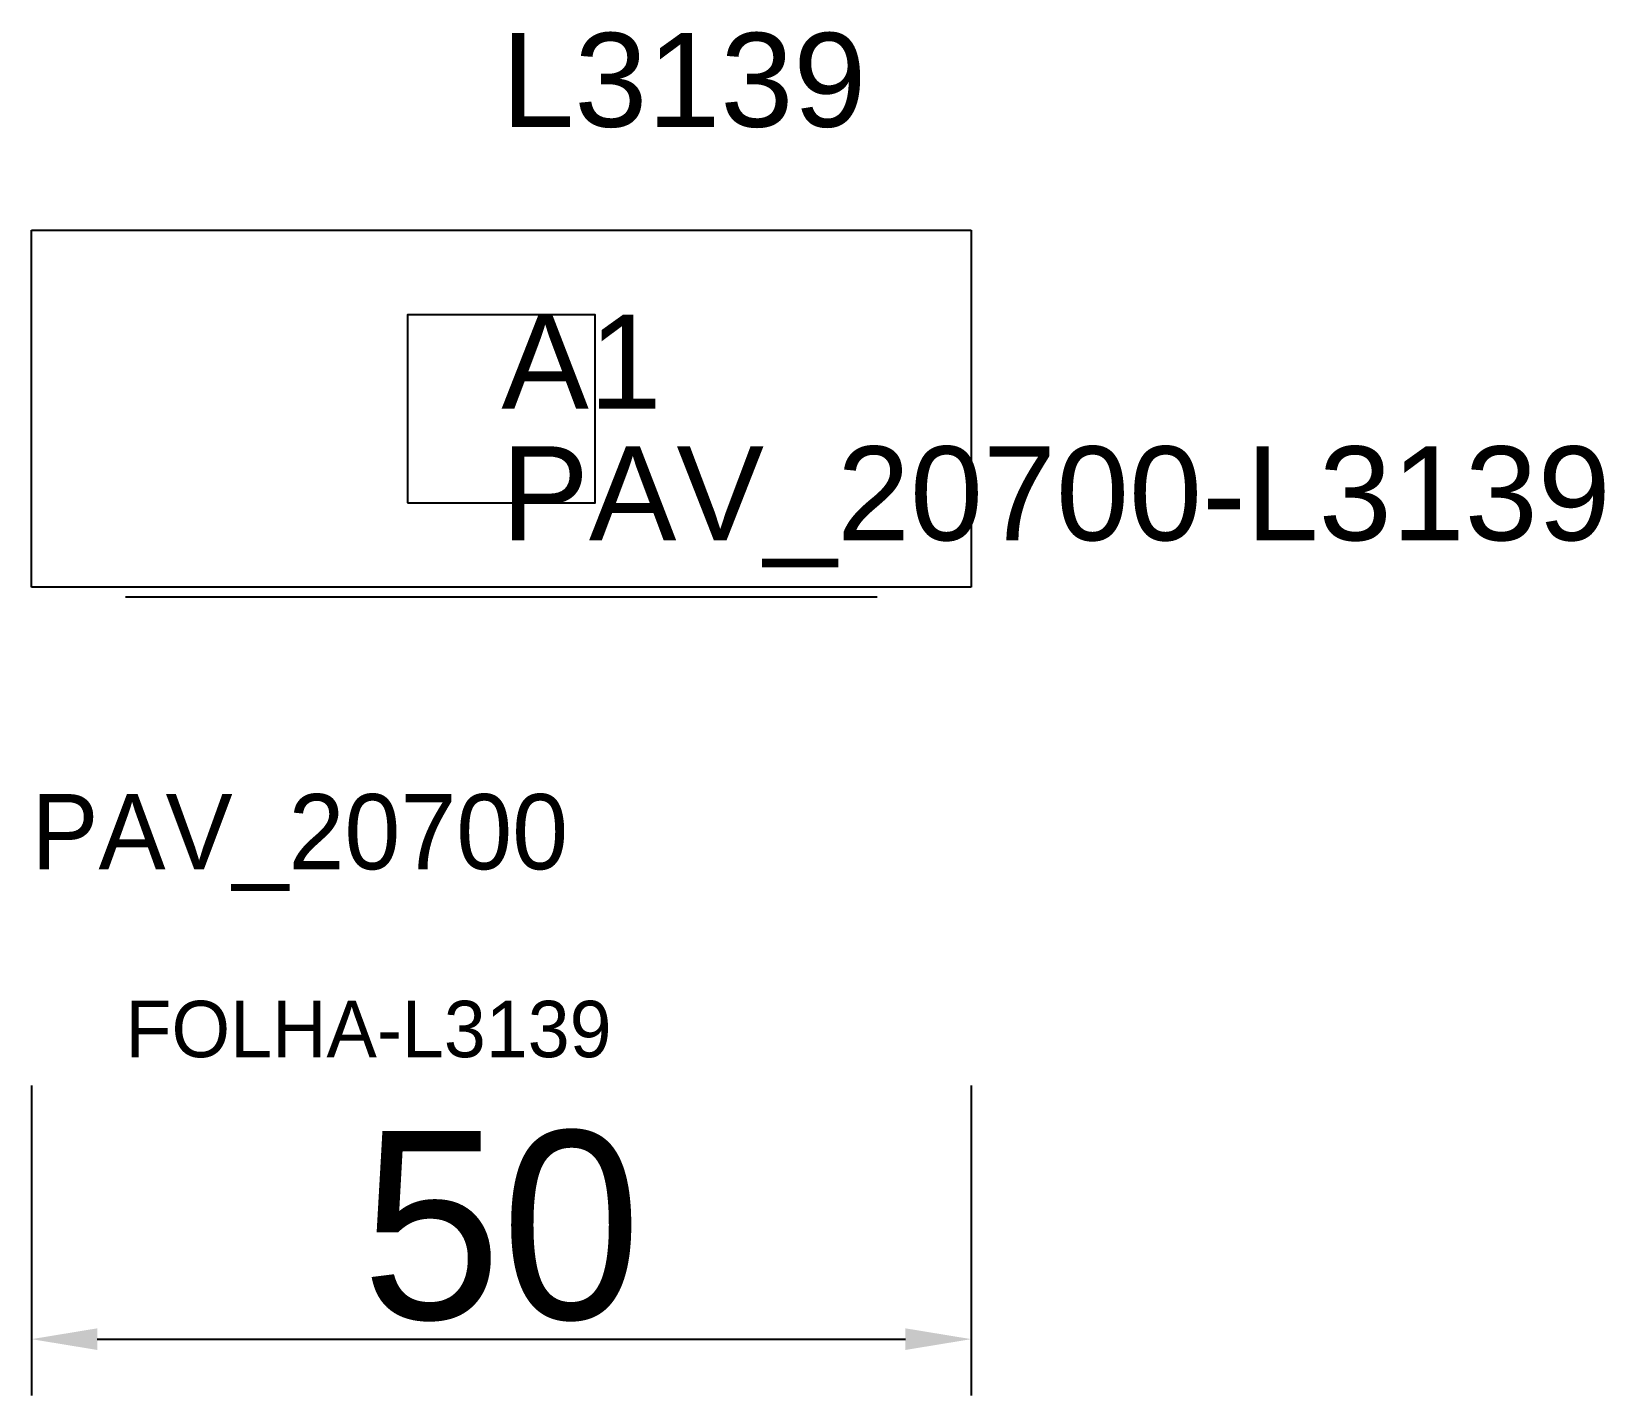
# Model space of a CAD drawing. Header units: metres. Extents: x 222.2 to 305.9, y 139.5 to 212.1.
import ezdxf

# ---------------------------------------------------------------- set-up
doc = ezdxf.new("R2010")
doc.units = ezdxf.units.M
for name, color, linetype in [('3', 3, 'CONTINUOUS'), ('AUX00', 7, 'CONTINUOUS'), ('COTA', 241, 'CONTINUOUS'), ('FOLHA', 255, 'CONTINUOUS'), ('Hachura', 251, 'CONTINUOUS'), ('NOMENCLATURA', 7, 'CONTINUOUS'), ('Nível', 160, 'CONTINUOUS'), ('Painéis', 200, 'CONTINUOUS'), ('Pilares', 5, 'CONTINUOUS'), ('SARR_2.2x7', 40, 'CONTINUOUS')]:
    doc.layers.add(name, color=color, linetype=linetype)
doc.styles.add('ARIAL', font='Arial.ttf')
doc.styles.add('STR_STANDARD', font='arial.ttf')
doc.dimstyles.new('EZ DXF', dxfattribs={"dimtxt": 10, "dimasz": 3.5, "dimexe": 3, "dimexo": 1.5, "dimgap": 1, "dimtad": 1, "dimdec": 1, "dimdsep": 46, "dimcen": 2.5, "dimazin": 3, "dimtfac": 1, "dimtmove": 0, "dimatfit": 3})

msp = doc.modelspace()

# ---------------------------------------------------------------- hatches: boundary and pattern name
at = {"layer": 'Hachura'}
h = msp.add_hatch(dxfattribs=at)
h.set_pattern_fill('ANSI31', scale=50)
h.paths.add_polyline_path([(222.2, 182.5), (222.2, 192), (222.2, 201.5), (247.2, 201.5), (272.2, 201.5), (272.2, 192), (272.2, 182.5), (247.2, 182.5)])
h = msp.add_hatch(dxfattribs=at)
h.set_pattern_fill('ANSI31', scale=50)
h.paths.add_polyline_path([(222.2, 182.5), (222.2, 192), (222.2, 201.5), (247.2, 201.5), (272.2, 201.5), (272.2, 192), (272.2, 182.5), (247.2, 182.5)])

# ---------------------------------------------------------------- linework, layer by layer
at = {"layer": 'Painéis', "color": 200}
for p, q in [((222.2, 192), (222.2, 201.5)), ((222.2, 201.5), (247.2, 201.5)), ((222.2, 192), (222.2, 201.5)), ((222.2, 201.5), (247.2, 201.5)), ((247.2, 201.5), (272.2, 201.5)), ((247.2, 201.5), (272.2, 201.5)), ((272.2, 201.5), (272.2, 192)), ((272.2, 201.5), (272.2, 192)), ((222.2, 182.5), (222.2, 192)), ((222.2, 182.5), (222.2, 192)), ((272.2, 192), (272.2, 182.5)), ((272.2, 192), (272.2, 182.5)), ((247.2, 182.5), (222.2, 182.5)), ((247.2, 182.5), (222.2, 182.5)), ((272.2, 182.5), (247.2, 182.5)), ((272.2, 182.5), (247.2, 182.5))]:
    msp.add_line(p, q, dxfattribs=at)
at = {"layer": 'Pilares'}
msp.add_lwpolyline([(242.2, 187), (252.2, 187), (252.2, 197), (242.2, 197)], close=True, dxfattribs=at)
msp.add_lwpolyline([(242.2, 187), (252.2, 187), (252.2, 197), (242.2, 197)], close=True, dxfattribs=at)
at = {"layer": 'SARR_2.2x7'}
msp.add_line((227.2, 182), (267.2, 182), dxfattribs=at)
msp.add_line((227.2, 182), (267.2, 182), dxfattribs=at)

# ---------------------------------------------------------------- texts
at = {"layer": '3', "style": 'STR_STANDARD'}
msp.add_text('A1', height=5, dxfattribs=at).set_placement((247.2, 192))
msp.add_text('A1', height=5, dxfattribs=at).set_placement((247.2, 192))
at = {"layer": 'AUX00', "style": 'STR_STANDARD'}
msp.add_text('PAV_20700-L3139', height=5, dxfattribs=at).set_placement((247.2, 185))
msp.add_text('PAV_20700-L3139', height=5, dxfattribs=at).set_placement((247.2, 185))
at = {"layer": 'FOLHA'}
msp.add_text('FOLHA-L3139', height=3, dxfattribs=at).set_placement((227.2, 157.5))
msp.add_text('FOLHA-L3139', height=3, dxfattribs=at).set_placement((227.2, 157.5))
at = {"layer": 'NOMENCLATURA', "insert": (247.2, 212), "char_height": 5, "attachment_point": 1, "style": 'ARIAL'}
msp.add_mtext('L3139', dxfattribs=at)
msp.add_mtext('L3139', dxfattribs=at)
at = {"layer": 'Nível'}
msp.add_text('PAV_20700', height=4, dxfattribs=at).set_placement((222.2, 167.5))
msp.add_text('PAV_20700', height=4, dxfattribs=at).set_placement((222.2, 167.5))

# ---------------------------------------------------------------- dimensions: what is measured, and where the dimension line sits
at = {"layer": 'COTA'}
msp.add_linear_dim(base=(222.2, 142.5), p1=(222.2, 157.5), p2=(272.2, 157.5), dimstyle='EZ DXF', dxfattribs=at).render()
msp.add_linear_dim(base=(222.2, 142.5), p1=(222.2, 157.5), p2=(272.2, 157.5), dimstyle='EZ DXF', dxfattribs=at).render()

doc.saveas('drawing.dxf')
